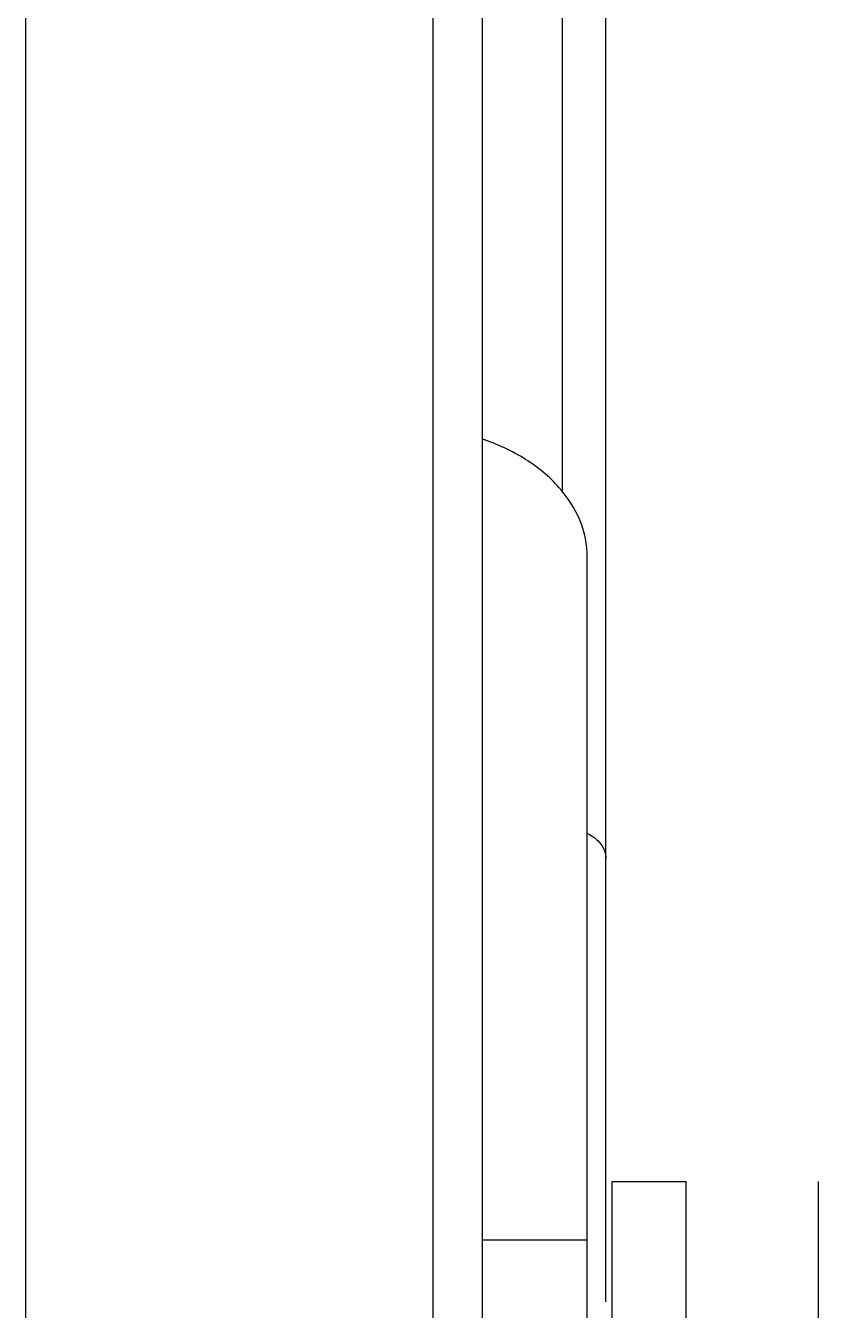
# Model space of a CAD drawing. Extents: x 1031190 to 1725648, y 733081 to 1571294.
# Drawn here: x 1136704 to 1137275, y 1235654 to 1236580 of the extents above; entities that cross this region are included whole.
import ezdxf

# ---------------------------------------------------------------- set-up
doc = ezdxf.new("R2010")
doc.units = 0
doc.header["$LTSCALE"] = 1000
doc.header["$MEASUREMENT"] = 0

msp = doc.modelspace()

# ---------------------------------------------------------------- linework, layer by layer
at = {"linetype": 'Continuous'}
for p, q in [((1137121.76, 1235660.53), (1137121.76, 1238674.19)), ((1137090.62, 1236243.7), (1137090.62, 1238542.66)), ((1136703.58, 1235398.99), (1136703.58, 1238358.6)), ((1136997.19, 1235398.99), (1136997.19, 1238358.6)), ((1137032.78, 1235398.99), (1137032.78, 1238358.6)), ((1137108.41, 1235176.55), (1137108.41, 1236197.1)), ((1137126.21, 1235213.07), (1137126.21, 1235747.36)), ((1137126.21, 1235747.36), (1137179.59, 1235747.36)), ((1137179.59, 1235213.07), (1137179.59, 1235747.36)), ((1137274.9, 1235747.36), (1137274.9, 1235213.02)), ((1137032.78, 1235705.12), (1137108.41, 1235705.12))]:
    msp.add_line(p, q, dxfattribs=at)
for points, knots in [([(1137108.41, 1236197.1), (1137108.41, 1236205.98), (1137104.57, 1236224.53), (1137088.44, 1236249.09), (1137063.79, 1236269.17), (1137043.7, 1236278.44), (1137032.87, 1236282.13)], [0, 0, 0, 0, 0.220446, 0.45627, 0.716078, 1, 1, 1, 1]), ([(1137108.5, 1235998.07), (1137112.24, 1235996.22), (1137118.78, 1235991.46), (1137121.76, 1235983.63), (1137121.76, 1235980.05)], [0, 0, 0, 0, 0.538137, 1, 1, 1, 1])]:
    msp.add_open_spline(points, degree=3, knots=knots, dxfattribs=at)

doc.saveas('drawing.dxf')
